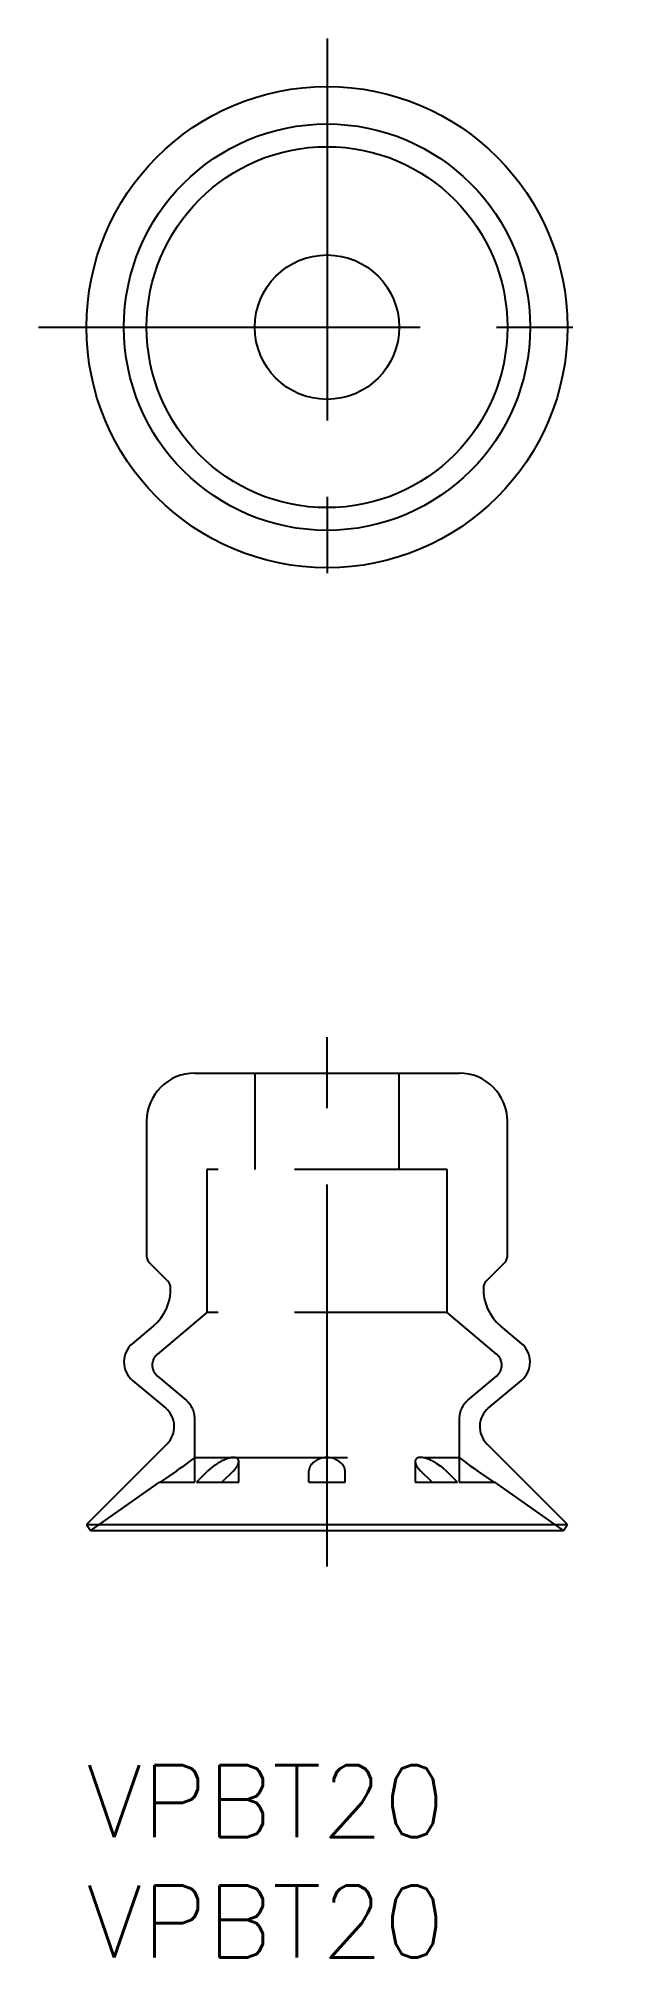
# Model space of a CAD drawing. Extents: x -2 to 22, y -8 to 71.8.
import ezdxf

# ---------------------------------------------------------------- set-up
doc = ezdxf.new("R2010")
doc.units = 0
doc.header["$LTSCALE"] = 0.5
doc.linetypes.add('CENTER', pattern=[50.8, 31.75, -6.35, 6.35, -6.35])
doc.linetypes.add('DASHED', pattern=[19.05, 12.7, -6.35])
for name, color, linetype in [('MSM_CENTER', 1, 'CENTER'), ('MSM_CONTINUOUS', 7, 'CONTINUOUS'), ('MSM_DASHED', 4, 'DASHED'), ('MSM_PART_NUMBER', 7, 'CONTINUOUS')]:
    doc.layers.add(name, color=color, linetype=linetype)
doc.styles.get("Standard").update_dxf_attribs({"font": 'txt.shx', "height": 3, "bigfont": 'bigfont.shx'})

msp = doc.modelspace()

# ---------------------------------------------------------------- linework, layer by layer
at = {"layer": 'MSM_CENTER'}
for p, q in [((10, 71.754), (10, 47.754)), ((-2, 59.754), (22, 59.754)), ((10, 8.254), (10, 30.254))]:
    msp.add_line(p, q, dxfattribs=at)
at = {"layer": 'MSM_CONTINUOUS'}
for p, q in [((4.5, 28.754), (15.5, 28.754)), ((2.5, 26.754), (2.5, 21.154)), ((17.5, 21.154), (17.5, 26.754)), ((2.617, 20.871), (3.382, 20.106)), ((16.618, 20.106), (17.383, 20.871)), ((2.786, 18.253), (1.893, 17.503)), ((18.107, 17.503), (17.214, 18.253)), ((1.913, 15.988), (3.293, 14.83)), ((16.707, 14.83), (18.087, 15.988)), ((3.357, 13.357), (0, 10)), ((20, 10), (16.643, 13.357)), ((0, 10), (0.172, 9.754)), ((0, 10), (20, 10)), ((0.172, 9.754), (19.828, 9.754)), ((19.828, 9.754), (20, 10))]:
    msp.add_line(p, q, dxfattribs=at)
for radius in [10, 8.444, 7.5, 3]:
    msp.add_circle((10, 59.754), radius, dxfattribs=at)
for centre, radius, start, end in [((4.5, 26.754), 2, 90, 180), ((15.5, 26.754), 2, 0, 90), ((2.9, 21.154), 0.4, 180, 225), ((17.1, 21.154), 0.4, 315, 0), ((3.1, 19.823), 0.4, 1.38713, 45), ((16.9, 19.823), 0.4, 135, 178.61287), ((1.5, 19.785), 2, 310.00062, 1.38713), ((18.5, 19.785), 2, 178.61287, 229.99938), ((2.556, 16.754), 1, 130, 230), ((17.444, 16.754), 1, 310, 50), ((2.65, 14.064), 1, 315, 50), ((17.35, 14.064), 1, 130, 225)]:
    msp.add_arc(centre, radius, start, end, dxfattribs=at)
at = {"layer": 'MSM_DASHED'}
for p, q in [((7, 28.754), (7, 24.754)), ((13, 24.754), (13, 28.754)), ((15, 24.754), (5, 24.754)), ((5, 24.754), (5, 18.805)), ((15, 18.805), (15, 24.754)), ((5, 18.805), (2.948, 17.083)), ((15, 18.805), (5, 18.805)), ((17.052, 17.083), (15, 18.805)), ((2.948, 16.164), (4.143, 15.161)), ((15.857, 15.161), (17.052, 16.164)), ((4.5, 11.754), (4.5, 14.395)), ((15.5, 14.395), (15.5, 11.754)), ((4.5, 12.785), (4.293, 12.624)), ((4.5, 12.785), (15.5, 12.785)), ((15.5, 12.785), (15.722, 12.612)), ((3.75, 12.228), (3.069, 11.754)), ((3.75, 12.228), (3.86, 12.306)), ((3.992, 12.399), (3.86, 12.306)), ((4.114, 12.489), (3.992, 12.399)), ((4.293, 12.624), (4.114, 12.489)), ((4.82, 12.002), (4.705, 11.889)), ((4.932, 12.112), (4.82, 12.002)), ((5.05, 12.228), (4.932, 12.112)), ((5.161, 12.329), (5.05, 12.228)), ((5.295, 12.434), (5.161, 12.329)), ((5.927, 12.047), (5.794, 11.917)), ((6.111, 12.228), (5.927, 12.047)), ((6.111, 12.228), (6.185, 12.31)), ((6.331, 11.754), (6.331, 12.612)), ((9.25, 11.754), (9.25, 12.228)), ((10.75, 11.754), (10.75, 12.228)), ((13.669, 12.612), (13.669, 11.754)), ((13.713, 12.461), (13.738, 12.413)), ((13.738, 12.413), (13.8, 12.326)), ((13.8, 12.326), (13.889, 12.228)), ((14.371, 11.754), (13.889, 12.228)), ((14.424, 12.611), (14.548, 12.539)), ((14.548, 12.539), (14.71, 12.43)), ((14.71, 12.43), (14.826, 12.34)), ((14.826, 12.34), (14.95, 12.228)), ((15.431, 11.754), (14.95, 12.228)), ((15.722, 12.612), (15.954, 12.439)), ((15.954, 12.439), (16.14, 12.306)), ((16.14, 12.306), (16.25, 12.228)), ((16.25, 12.228), (16.591, 11.991)), ((16.591, 11.991), (16.931, 11.754)), ((3.028, 11.754), (0.172, 9.754)), ((3.028, 11.754), (4.5, 11.754)), ((4.705, 11.889), (4.569, 11.754)), ((4.569, 11.754), (6.331, 11.754)), ((5.794, 11.917), (5.629, 11.754)), ((9.25, 11.754), (10.75, 11.754)), ((13.669, 11.754), (15.431, 11.754)), ((15.5, 11.754), (16.972, 11.754)), ((19.828, 9.754), (16.972, 11.754))]:
    msp.add_line(p, q, dxfattribs=at)
for centre, radius, start, end in [((3.334, 16.624), 0.6, 130, 230), ((16.666, 16.624), 0.6, 310, 50), ((3.5, 14.395), 1, 0, 50), ((16.5, 14.395), 1, 130, 180), ((6.124, 12.07), 0.715, 91.55401, 106.68667), ((6.116, 12.451), 0.334, 71.4132, 91.94633), ((6.176, 12.62), 0.155, 357.22234, 72.71205), ((9.996, 11.925), 0.859, 34.53707, 141.37119), ((13.824, 12.62), 0.155, 105.9356, 182.96536), ((13.889, 12.425), 0.36, 84.06808, 107.4291), ((13.856, 11.954), 0.833, 71.85607, 85.17276), ((6.559, 10.747), 2.107, 107.69876, 126.84306), ((5.801, 12.682), 0.534, 315.9293, 352.49817), ((9.672, 12.221), 0.423, 145.2864, 179.0652), ((10.343, 12.225), 0.407, 0.4334, 27.44582), ((14.004, 12.628), 0.335, 181.31302, 209.79621), ((13.562, 11.044), 1.789, 61.18512, 71.96185)]:
    msp.add_arc(centre, radius, start, end, dxfattribs=at)

# ---------------------------------------------------------------- texts
at = {"layer": 'MSM_PART_NUMBER'}
for p in [(0, -3), (0, -8)]:
    msp.add_text('VPBT20', height=3, dxfattribs=at).set_placement(p)

doc.saveas('drawing.dxf')
